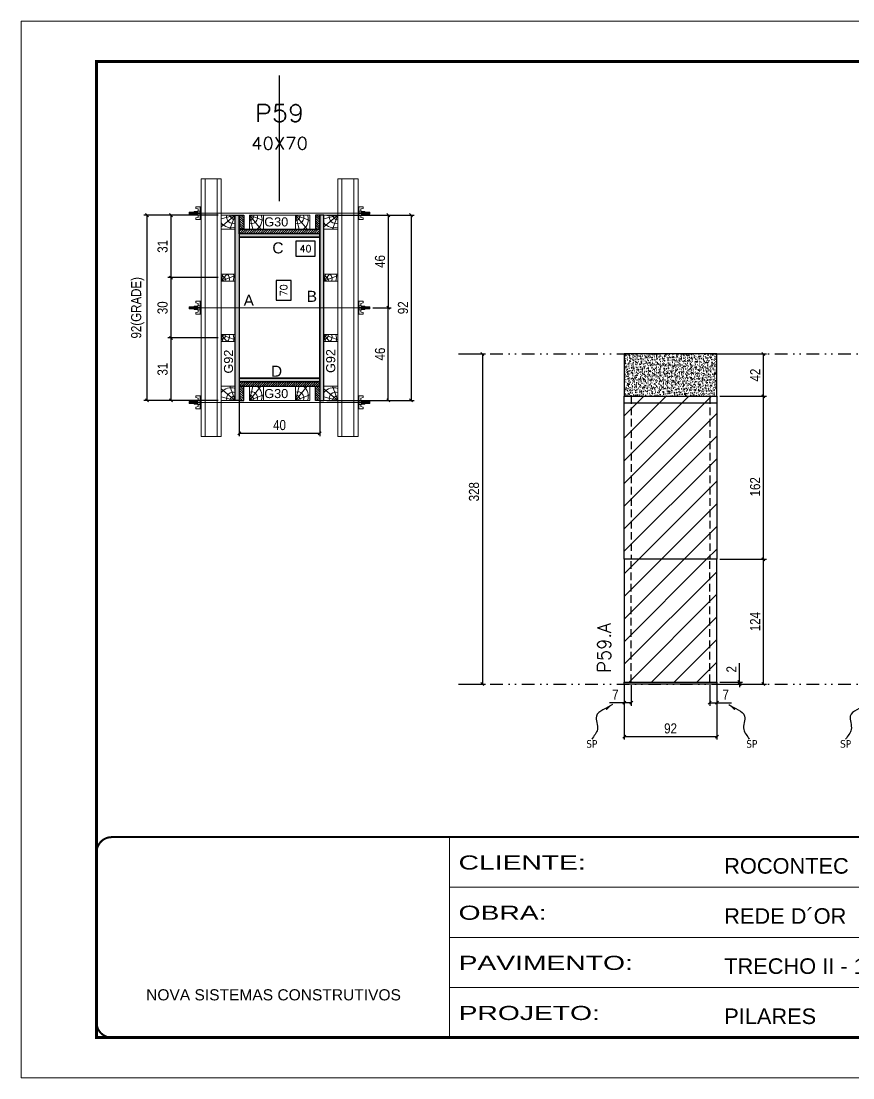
# Model space of a CAD drawing. Extents: x 1945 to 10875, y -3405 to 3369.
# Drawn here: x 1945 to 2772, y -3405 to -2355 of the extents above; entities that cross this region are included whole.
import ezdxf
from ezdxf.enums import TextEntityAlignment as Align

# ---------------------------------------------------------------- set-up
doc = ezdxf.new("R2010")
doc.units = 0
for name, pattern in [('CONTINUO', [0]), ('DASHED', [0.75, 0.5, -0.25]), ('DIVIDE2', [0.625, 0.25, -0.125, 0, -0.125, 0, -0.125]), ('HIDDEN', [0.375, 0.25, -0.125])]:
    doc.linetypes.add(name, pattern=pattern)
for name, color, linetype in [('CHAPA', 1, 'Continuous'), ('COTA', 241, 'Continuous'), ('cotas', 4, 'Continuous'), ('FUNDOS', 1, 'Continuous'), ('MEIO_PONT', 93, 'Continuous'), ('Nível', 160, 'Continuous'), ('Painéis', 200, 'Continuous'), ('SARR_2.2x7', 40, 'Continuous'), ('SARRAFO', 251, 'Continuous'), ('Sarrafo de Pressão', 42, 'HIDDEN'), ('texto', 7, 'Continuous'), ('Texto de Titulo', 7, 'Continuous'), ('Texto Qtd Sarr', 242, 'Continuous'), ('TEXTO_GERAL', 7, 'Continuous')]:
    doc.layers.add(name, color=color, linetype=linetype)
for name, color, linetype, lineweight in [('Folhas', 255, 'Continuous', 9), ('Hachura', 251, 'Continuous', 9), ('Madeira', 126, 'Continuous', 18), ('Perfil Metálico', 224, 'Continuous', 18), ('SARRAFO DE PRESSAO', 251, 'DASHED', 9), ('Texto Seção', 7, 'Continuous', 15)]:
    doc.layers.add(name, color=color, linetype=linetype, lineweight=lineweight)
doc.styles.add('ARIAL', font='arial.ttf')
doc.styles.add('COTA TECNICA', font='techl___.ttf', dxfattribs={"height": 10})
doc.styles.add('COTA TECNICA 2X', font='techl___.ttf', dxfattribs={"height": 10})
doc.styles.add('COTA TECNICA-50', font='techl___.ttf', dxfattribs={"height": 10})
doc.styles.add('REGUA-120', font='ROMANS.shx', dxfattribs={"height": 15})
doc.styles.add('ROMANS', font='romans.shx')
doc.styles.add('SANSSERIF', font='sas_____.pfb')
doc.styles.get("Standard").update_dxf_attribs({"font": 'arial.ttf'})
doc.styles.add('Tecnologia', font='')
doc.styles.get('Tecnologia').set_extended_font_data('Forgotten Futurist')
doc.dimstyles.new('COTA PAINEL-50', dxfattribs={"dimtxt": 10, "dimasz": 3, "dimexe": 3, "dimexo": 3, "dimgap": 3, "dimtad": 1, "dimdec": 1, "dimzin": 12, "dimdsep": 46, "dimtxsty": 'COTA TECNICA-50', "dimblk1": 'OBLIQUE', "dimblk2": 'OBLIQUE', "dimsah": 1, "dimcen": 0.9, "dimclrd": 4, "dimclre": 4, "dimclrt": 240, "dimadec": 1, "dimazin": 3, "dimtfac": 1, "dimtdec": 1, "dimtmove": 0, "dimatfit": 3, "dimfxl": 1, "dimtolj": 1, "dimtzin": 12, "dimarcsym": 0})
doc.dimstyles.new('PAINEL', dxfattribs={"dimtxt": 10, "dimasz": 3, "dimexe": 3, "dimexo": 3, "dimgap": 3, "dimtad": 1, "dimdec": 1, "dimzin": 12, "dimdsep": 46, "dimtxsty": 'COTA TECNICA', "dimblk1": 'OBLIQUE', "dimblk2": 'OBLIQUE', "dimsah": 1, "dimcen": 0.9, "dimclrd": 4, "dimclre": 4, "dimclrt": 240, "dimadec": 1, "dimazin": 3, "dimtfac": 1, "dimtdec": 1, "dimtmove": 0, "dimatfit": 3, "dimfxl": 1, "dimtolj": 1, "dimtzin": 12, "dimarcsym": 0})
doc.dimstyles.new('SECAO PILAR', dxfattribs={"dimtxt": 10, "dimasz": 3, "dimexe": 3, "dimexo": 3, "dimgap": 3, "dimtad": 1, "dimdec": 1, "dimlfac": 0.5, "dimzin": 12, "dimdsep": 46, "dimtxsty": 'COTA TECNICA 2X', "dimblk1": 'OBLIQUE', "dimblk2": 'OBLIQUE', "dimsah": 1, "dimcen": 0.9, "dimclrd": 256, "dimclre": 256, "dimclrt": 256, "dimadec": 1, "dimazin": 3, "dimtfac": 1, "dimtdec": 1, "dimtmove": 0, "dimatfit": 3, "dimfxl": 1, "dimtolj": 1, "dimtzin": 12, "dimarcsym": 0})
doc.dimstyles.new('SECÇÃO 2', dxfattribs={"dimtxt": 7, "dimasz": 6, "dimexe": 0.18, "dimexo": 2, "dimgap": -4, "dimtad": 3, "dimdec": 1, "dimlfac": 0.5, "dimzin": 12, "dimdsep": 46, "dimtxsty": 'ROMANS', "dimblk": 'ARCHTICK', "dimcen": 0.09, "dimse1": 1, "dimse2": 1, "dimsd1": 1, "dimsd2": 1, "dimclrd": 180, "dimclre": 5, "dimclrt": 1, "dimadec": 0, "dimazin": 3, "dimtfac": 1, "dimtdec": 1, "dimtofl": 0, "dimtmove": 0, "dimatfit": 3, "dimldrblk": 'ARCHTICK', "dimfxl": 1, "dimtolj": 1, "dimtzin": 0, "dimarcsym": 0})
doc.dimstyles.get("Standard").update_dxf_attribs({"dimtxt": 0.18, "dimasz": 0.18, "dimexe": 0.18, "dimexo": 0.0625, "dimgap": 0.09, "dimtad": 0, "dimtih": 1, "dimtoh": 1, "dimdec": 4, "dimzin": 0, "dimdsep": 46, "dimtxsty": 'Standard', "dimcen": 0.09, "dimadec": 0, "dimazin": 0, "dimtfac": 1, "dimtdec": 4, "dimtofl": 0, "dimtmove": 0, "dimatfit": 3, "dimfxl": 1, "dimtolj": 1, "dimtzin": 0, "dimarcsym": 0})
pattern_1 = [(45, (-127075.793, -33000.405), (-11.2253202, 11.2253202), [])]

# ---------------------------------------------------------------- blocks, each defined once
blk = doc.blocks.new('9999999999')
at = {"color": 30, "linetype": 'CONTINUO'}
for p, q in [((98564.6, 34230.2), (98564.6, 34429.4)), ((98564.6, 34379.6), (99584, 34379.6)), ((98564.6, 34329.8), (99488, 34329.8)), ((98564.6, 34280), (99488, 34280))]:
    blk.add_line(p, q, dxfattribs=at)
at = {"color": 30, "linetype": 'CONTINUO', "const_width": 2}
blk.add_lwpolyline([(99584, 34230.2), (99584, 34414.4, 0.414214), (99569, 34429.4), (98229, 34429.4, 0.414214), (98214, 34414.4), (98214, 34245.2, 0.414214), (98229, 34230.2), (99584, 34230.2)], format="xyb", dxfattribs=at)
at = {"layer": 'Folhas'}
blk.add_lwpolyline([(98139, 34190.2), (99624, 34190.2), (99624, 35240.2), (98139, 35240.2)], close=True, dxfattribs=at)
at = {"layer": 'Folhas', "color": 30, "const_width": 3}
blk.add_lwpolyline([(98214, 34230.2), (99584, 34230.2), (99584, 35200.2), (98214, 35200.2)], close=True, dxfattribs=at)
at = {"color": 7, "linetype": 'Continuous', "ltscale": 5, "style": 'ARIAL'}
for s, height, p in [('ROCONTEC', 15.48, (98837.7, 34393.1)), ('REDE D´OR', 15.48, (98837.7, 34343.3)), ('TRECHO II - 1° SUBSOLO', 15.483, (98837.7, 34293.5)), ('NOVA SISTEMAS CONSTRUTIVOS', 11.059, (98263.2, 34267.2)), ('PILARES', 15.48, (98837.7, 34243.7))]:
    blk.add_text(s, height=height, dxfattribs=at).set_placement(p)
at = {"layer": 'Folhas', "color": 7, "style": 'Tecnologia', "width": 1.5}
for s, p in [('CLIENTE:', (98573.7, 34397.2)), ('OBRA:', (98573.7, 34347.3)), ('PAVIMENTO:', (98573.7, 34297.5)), ('PROJETO:', (98573.7, 34247.7))]:
    blk.add_text(s, height=14, dxfattribs=at).set_placement(p)
blk = doc.blocks.new('titulo1')
at = {"layer": 'Defpoints', "color": 252, "linetype": 'HIDDEN', "ltscale": 2}
blk.add_line((0, 0), (0, 125), dxfattribs=at)
at = {"layer": 'Defpoints', "style": 'ROMANS', "oblique": 15}
blk.add_attdef('FOLHA', text='', height=10, dxfattribs=at).set_placement((0, 15.6), align=Align.MIDDLE_CENTER)
at = {"layer": 'Texto Qtd Sarr', "color": 3, "style": 'ROMANS', "oblique": 15}
for tag, height, p in [('TITULO', 17, (0, 71.4)), ('SEÇÃO', 12, (0, 41.5))]:
    blk.add_attdef(tag, text='', height=height, dxfattribs=at).set_placement(p, align=Align.MIDDLE_CENTER)
blk = doc.blocks.new('_Oblique')
at = {"color": 0, "linetype": 'ByBlock', "lineweight": -2}
blk.add_line((-0.5, -0.5), (0.5, 0.5), dxfattribs=at)
blk = doc.blocks.new('*D389')
at = {"layer": 'cotas', "color": 4, "linetype": 'ByBlock', "lineweight": -2, "transparency": 16777216}
for p, q in [((2382.9, -2685.2), (2406.6, -2685.2)), ((2403.6, -2685.2), (2403.6, -3013.2)), ((2382.9, -3013.2), (2406.6, -3013.2))]:
    blk.add_line(p, q, dxfattribs=at)
at = {"layer": 'Defpoints', "color": 0, "linetype": 'ByBlock', "transparency": 16777216}
for p in [(2379.9, -2685.2), (2379.9, -3013.2), (2403.6, -3013.2)]:
    blk.add_point(p, dxfattribs=at)
at = {"layer": 'cotas', "color": 4, "linetype": 'ByBlock', "lineweight": -2, "transparency": 16777216, "xscale": 3, "yscale": 3, "zscale": 3}
for p, rotation in [((2403.6, -2685.2), 90), ((2403.6, -3013.2), 270)]:
    blk.add_blockref('_Oblique', p, dxfattribs=dict(at, rotation=rotation))
at = {"layer": 'cotas', "color": 240, "linetype": 'ByBlock', "transparency": 16777216, "insert": (2395.3, -2822.1), "char_height": 10, "attachment_point": 5, "rotation": 90, "style": 'COTA TECNICA'}
blk.add_mtext('\\A1;328', dxfattribs=at)
blk = doc.blocks.new('*D104')
at = {"layer": 'COTA', "color": 4, "lineweight": -2, "transparency": 16777216}
for p, q in [((2544.6, -3014.2), (2544.6, -3068.4)), ((2636.6, -3014.2), (2636.6, -3068.4)), ((2544.6, -3065.4), (2636.6, -3065.4))]:
    blk.add_line(p, q, dxfattribs=at)
at = {"layer": 'Defpoints', "color": 0, "transparency": 16777216}
for p in [(2544.6, -3011.2), (2636.6, -3011.2), (2636.6, -3065.4)]:
    blk.add_point(p, dxfattribs=at)
at = {"layer": 'COTA', "color": 4, "lineweight": -2, "transparency": 16777216, "xscale": 3, "yscale": 3, "zscale": 3, "rotation": 180}
blk.add_blockref('_Oblique', (2544.6, -3065.4), dxfattribs=at)
at = {"layer": 'COTA', "color": 4, "lineweight": -2, "transparency": 16777216, "xscale": 3, "yscale": 3, "zscale": 3}
blk.add_blockref('_Oblique', (2636.6, -3065.4), dxfattribs=at)
at = {"layer": 'COTA', "color": 240, "transparency": 16777216, "insert": (2590.6, -3057.3), "char_height": 10, "attachment_point": 5, "style": 'COTA TECNICA'}
blk.add_mtext('\\A1;92', dxfattribs=at)
blk = doc.blocks.new('*D105')
at = {"layer": 'COTA', "color": 4, "lineweight": -2, "transparency": 16777216}
for p, q in [((2639.6, -2685.2), (2685.8, -2685.2)), ((2682.8, -2727.2), (2682.8, -2685.2)), ((2639.6, -2727.2), (2685.8, -2727.2))]:
    blk.add_line(p, q, dxfattribs=at)
at = {"layer": 'Defpoints', "color": 0, "transparency": 16777216}
for p in [(2636.6, -2685.2), (2682.8, -2685.2), (2636.6, -2727.2)]:
    blk.add_point(p, dxfattribs=at)
at = {"layer": 'COTA', "color": 4, "lineweight": -2, "transparency": 16777216, "xscale": 3, "yscale": 3, "zscale": 3}
for p, rotation in [((2682.8, -2685.2), 90), ((2682.8, -2727.2), 270)]:
    blk.add_blockref('_Oblique', p, dxfattribs=dict(at, rotation=rotation))
at = {"layer": 'COTA', "color": 240, "transparency": 16777216, "insert": (2674.7, -2706.2), "char_height": 10, "attachment_point": 5, "rotation": 90, "style": 'COTA TECNICA'}
blk.add_mtext('\\A1;42', dxfattribs=at)
blk = doc.blocks.new('*D106')
at = {"layer": 'COTA', "color": 4, "lineweight": -2, "transparency": 16777216}
for p, q in [((2639.6, -2889.2), (2685.8, -2889.2)), ((2682.8, -3013.2), (2682.8, -2889.2)), ((2639.6, -3013.2), (2685.8, -3013.2))]:
    blk.add_line(p, q, dxfattribs=at)
at = {"layer": 'Defpoints', "color": 0, "transparency": 16777216}
for p in [(2636.6, -2889.2), (2682.8, -2889.2), (2636.6, -3013.2)]:
    blk.add_point(p, dxfattribs=at)
at = {"layer": 'COTA', "color": 4, "lineweight": -2, "transparency": 16777216, "xscale": 3, "yscale": 3, "zscale": 3}
for p, rotation in [((2682.8, -2889.2), 90), ((2682.8, -3013.2), 270)]:
    blk.add_blockref('_Oblique', p, dxfattribs=dict(at, rotation=rotation))
at = {"layer": 'COTA', "color": 240, "transparency": 16777216, "insert": (2674.7, -2951.2), "char_height": 10, "attachment_point": 5, "rotation": 90, "style": 'COTA TECNICA-50'}
blk.add_mtext('\\A1;124', dxfattribs=at)
blk = doc.blocks.new('*D107')
at = {"layer": 'COTA', "color": 4, "lineweight": -2, "transparency": 16777216}
for p, q in [((2659.1, -3011.2), (2659.1, -2992.4)), ((2639.6, -3011.2), (2662.1, -3011.2)), ((2639.6, -3013.2), (2662.1, -3013.2)), ((2659.1, -3013.2), (2659.1, -3011.2)), ((2659.1, -3013.2), (2659.1, -3016.2))]:
    blk.add_line(p, q, dxfattribs=at)
at = {"layer": 'Defpoints', "color": 0, "transparency": 16777216}
for p in [(2636.6, -3011.2), (2636.6, -3013.2), (2659.1, -3013.2)]:
    blk.add_point(p, dxfattribs=at)
at = {"layer": 'COTA', "color": 4, "lineweight": -2, "transparency": 16777216, "xscale": 3, "yscale": 3, "zscale": 3}
for p, rotation in [((2659.1, -3011.2), 270), ((2659.1, -3013.2), 90)]:
    blk.add_blockref('_Oblique', p, dxfattribs=dict(at, rotation=rotation))
at = {"layer": 'COTA', "color": 240, "transparency": 16777216, "insert": (2651.1, -2998.5), "char_height": 10, "attachment_point": 5, "rotation": 90, "style": 'COTA TECNICA-50'}
blk.add_mtext('\\A1;2', dxfattribs=at)
blk = doc.blocks.new('*D108')
at = {"layer": 'COTA', "color": 4, "lineweight": -2, "transparency": 16777216}
for p, q in [((2544.6, -3016.2), (2544.6, -3034.7)), ((2551.6, -3014.2), (2551.6, -3034.7)), ((2544.6, -3031.7), (2529.8, -3031.7)), ((2551.6, -3031.7), (2544.6, -3031.7))]:
    blk.add_line(p, q, dxfattribs=at)
at = {"layer": 'Defpoints', "color": 0, "transparency": 16777216}
for p in [(2544.6, -3013.2), (2551.6, -3011.2), (2544.6, -3031.7)]:
    blk.add_point(p, dxfattribs=at)
at = {"layer": 'COTA', "color": 4, "lineweight": -2, "transparency": 16777216, "xscale": 3, "yscale": 3, "zscale": 3, "rotation": 180}
blk.add_blockref('_Oblique', (2544.6, -3031.7), dxfattribs=at)
at = {"layer": 'COTA', "color": 4, "lineweight": -2, "transparency": 16777216, "xscale": 3, "yscale": 3, "zscale": 3}
blk.add_blockref('_Oblique', (2551.6, -3031.7), dxfattribs=at)
at = {"layer": 'COTA', "color": 240, "transparency": 16777216, "insert": (2535.7, -3023.7), "char_height": 10, "attachment_point": 5, "style": 'COTA TECNICA-50'}
blk.add_mtext('\\A1;7', dxfattribs=at)
blk = doc.blocks.new('*D109')
at = {"layer": 'COTA', "color": 4, "lineweight": -2, "transparency": 16777216}
for p, q in [((2629.6, -3014.2), (2629.6, -3034.7)), ((2636.6, -3016.2), (2636.6, -3034.7)), ((2629.6, -3031.7), (2636.6, -3031.7)), ((2636.6, -3031.7), (2651.3, -3031.7))]:
    blk.add_line(p, q, dxfattribs=at)
at = {"layer": 'Defpoints', "color": 0, "transparency": 16777216}
for p in [(2629.6, -3011.2), (2636.6, -3013.2), (2636.6, -3031.7)]:
    blk.add_point(p, dxfattribs=at)
at = {"layer": 'COTA', "color": 4, "lineweight": -2, "transparency": 16777216, "xscale": 3, "yscale": 3, "zscale": 3, "rotation": 180}
blk.add_blockref('_Oblique', (2629.6, -3031.7), dxfattribs=at)
at = {"layer": 'COTA', "color": 4, "lineweight": -2, "transparency": 16777216, "xscale": 3, "yscale": 3, "zscale": 3}
blk.add_blockref('_Oblique', (2636.6, -3031.7), dxfattribs=at)
at = {"layer": 'COTA', "color": 240, "transparency": 16777216, "insert": (2645.4, -3023.7), "char_height": 10, "attachment_point": 5, "style": 'COTA TECNICA-50'}
blk.add_mtext('\\A1;7', dxfattribs=at)
blk = doc.blocks.new('*D114')
at = {"layer": 'COTA', "color": 180, "lineweight": -2, "transparency": 16777216}
for p, q in [((2213.5, -2612.3), (2198.5, -2612.3)), ((2198.5, -2612.3), (2198.5, -2631.6)), ((2213.5, -2631.6), (2213.5, -2612.3)), ((2198.5, -2631.6), (2213.5, -2631.6))]:
    blk.add_line(p, q, dxfattribs=at)
at = {"layer": 'Defpoints', "color": 0, "transparency": 16777216}
for p in [(2162, -2569.3), (2162, -2709.3), (2217.5, -2709.3)]:
    blk.add_point(p, dxfattribs=at)
at = {"layer": 'COTA', "color": 1, "transparency": 16777216, "insert": (2206, -2622), "char_height": 7, "attachment_point": 5, "rotation": 90, "style": 'ROMANS'}
blk.add_mtext('\\A1;70', dxfattribs=at)
blk = doc.blocks.new('_ArchTick')
at = {"color": 0, "linetype": 'ByBlock', "const_width": 0.15}
blk.add_lwpolyline([(-0.5, -0.5), (0.5, 0.5)], dxfattribs=at)
blk = doc.blocks.new('*D115')
at = {"layer": 'COTA', "lineweight": -2, "transparency": 16777216}
for p, q in [((2249, -2547.3), (2335.8, -2547.3)), ((2332.8, -2547.3), (2332.8, -2731.3)), ((2249, -2731.3), (2335.8, -2731.3))]:
    blk.add_line(p, q, dxfattribs=at)
at = {"layer": 'Defpoints', "color": 0, "transparency": 16777216}
for p in [(2246, -2547.3), (2246, -2731.3), (2332.8, -2731.3)]:
    blk.add_point(p, dxfattribs=at)
at = {"layer": 'COTA', "lineweight": -2, "transparency": 16777216, "xscale": 3, "yscale": 3, "zscale": 3}
for p, rotation in [((2332.8, -2547.3), 90), ((2332.8, -2731.3), 270)]:
    blk.add_blockref('_Oblique', p, dxfattribs=dict(at, rotation=rotation))
at = {"layer": 'COTA', "transparency": 16777216, "insert": (2324.7, -2639.3), "char_height": 10, "attachment_point": 5, "rotation": 90, "style": 'COTA TECNICA 2X'}
blk.add_mtext('\\A1;92', dxfattribs=at)
blk = doc.blocks.new('*D116')
at = {"layer": 'COTA', "lineweight": -2, "transparency": 16777216}
for p, q in [((2283, -2547.3), (2313, -2547.3)), ((2310, -2547.3), (2310, -2639.3)), ((2294.8, -2639.3), (2313, -2639.3))]:
    blk.add_line(p, q, dxfattribs=at)
at = {"layer": 'Defpoints', "color": 0, "transparency": 16777216}
for p in [(2280, -2547.3), (2291.8, -2639.3), (2310, -2639.3)]:
    blk.add_point(p, dxfattribs=at)
at = {"layer": 'COTA', "lineweight": -2, "transparency": 16777216, "xscale": 3, "yscale": 3, "zscale": 3}
for p, rotation in [((2310, -2547.3), 90), ((2310, -2639.3), 270)]:
    blk.add_blockref('_Oblique', p, dxfattribs=dict(at, rotation=rotation))
at = {"layer": 'COTA', "transparency": 16777216, "insert": (2301.9, -2593.3), "char_height": 10, "attachment_point": 5, "rotation": 90, "style": 'COTA TECNICA 2X'}
blk.add_mtext('\\A1;46', dxfattribs=at)
blk = doc.blocks.new('*D117')
at = {"layer": 'COTA', "lineweight": -2, "transparency": 16777216}
for p, q in [((2294.8, -2639.3), (2313, -2639.3)), ((2310, -2731.3), (2310, -2639.3)), ((2283, -2731.3), (2313, -2731.3))]:
    blk.add_line(p, q, dxfattribs=at)
at = {"layer": 'Defpoints', "color": 0, "transparency": 16777216}
for p in [(2291.8, -2639.3), (2310, -2639.3), (2280, -2731.3)]:
    blk.add_point(p, dxfattribs=at)
at = {"layer": 'COTA', "lineweight": -2, "transparency": 16777216, "xscale": 3, "yscale": 3, "zscale": 3}
for p, rotation in [((2310, -2639.3), 90), ((2310, -2731.3), 270)]:
    blk.add_blockref('_Oblique', p, dxfattribs=dict(at, rotation=rotation))
at = {"layer": 'COTA', "transparency": 16777216, "insert": (2301.9, -2685.3), "char_height": 10, "attachment_point": 5, "rotation": 90, "style": 'COTA TECNICA 2X'}
blk.add_mtext('\\A1;46', dxfattribs=at)
blk = doc.blocks.new('*D118')
at = {"layer": 'COTA', "color": 180, "lineweight": -2, "transparency": 16777216}
for p, q in [((2237.5, -2573.1), (2218.2, -2573.1)), ((2218.2, -2573.1), (2218.2, -2588.1)), ((2237.5, -2588.1), (2237.5, -2573.1)), ((2218.2, -2588.1), (2237.5, -2588.1))]:
    blk.add_line(p, q, dxfattribs=at)
at = {"layer": 'Defpoints', "color": 0, "transparency": 16777216}
for p in [(2162, -2569.3), (2242, -2569.3), (2242, -2592.1)]:
    blk.add_point(p, dxfattribs=at)
at = {"layer": 'COTA', "color": 1, "transparency": 16777216, "insert": (2227.8, -2580.6), "char_height": 7, "attachment_point": 5, "style": 'ROMANS'}
blk.add_mtext('\\A1;40', dxfattribs=at)
blk = doc.blocks.new('PONTALETE')
at = {"layer": 'Madeira'}
for q in [(2.71, 7), (7, 5.76), (7, 1.74)]:
    blk.add_line((0, 0), q, dxfattribs=at)
blk.add_lwpolyline([(0, 0), (7, 0), (7, 7), (0, 7)], close=True, dxfattribs=at)
for centre, radius, start, end in [((2.04, 0.06), 6.23, 37.2818, 109.0913), ((1.09, 0.9), 3.19, 343.603, 109.9847), ((-0.21, -0.78), 3.09, 14.6322, 86.0383)]:
    blk.add_arc(centre, radius, start, end, dxfattribs=at)
blk = doc.blocks.new('*D119')
at = {"layer": 'COTA', "lineweight": -2, "transparency": 16777216}
for p, q in [((2141, -2547.3), (2067.2, -2547.3)), ((2070.2, -2547.3), (2070.2, -2731.3)), ((2141, -2731.3), (2067.2, -2731.3))]:
    blk.add_line(p, q, dxfattribs=at)
at = {"layer": 'Defpoints', "color": 0, "transparency": 16777216}
for p in [(2144, -2547.3), (2070.2, -2731.3), (2144, -2731.3)]:
    blk.add_point(p, dxfattribs=at)
at = {"layer": 'COTA', "lineweight": -2, "transparency": 16777216, "xscale": 3, "yscale": 3, "zscale": 3}
for p, rotation in [((2070.2, -2547.3), 90), ((2070.2, -2731.3), 270)]:
    blk.add_blockref('_Oblique', p, dxfattribs=dict(at, rotation=rotation))
at = {"layer": 'COTA', "transparency": 16777216, "insert": (2061, -2639.3), "char_height": 10, "attachment_point": 5, "rotation": 90, "style": 'COTA TECNICA 2X'}
blk.add_mtext('\\A1;92(GRADE)', dxfattribs=at)
blk = doc.blocks.new('MEIO PONTALETE')
at = {"layer": 'Madeira'}
for q in [(2.71, 7), (3.5, 2.88), (3.5, 0.87)]:
    blk.add_line((0, 0), q, dxfattribs=at)
blk.add_lwpolyline([(0, 0), (3.5, 0), (3.5, 7), (0, 7)], close=True, dxfattribs=at)
for centre, radius, start, end in [((2.04, 0.06), 6.23, 76.4499, 109.0913), ((1.09, 0.9), 3.19, 40.9063, 109.9847), ((-0.21, -0.78), 3.09, 14.6322, 86.0383)]:
    blk.add_arc(centre, radius, start, end, dxfattribs=at)
blk = doc.blocks.new('*D120')
at = {"layer": 'COTA', "lineweight": -2, "transparency": 16777216}
for p, q in [((2141, -2669.3), (2091.1, -2669.3)), ((2094.1, -2669.3), (2094.1, -2731.3)), ((2141, -2731.3), (2091.1, -2731.3))]:
    blk.add_line(p, q, dxfattribs=at)
at = {"layer": 'Defpoints', "color": 0, "transparency": 16777216}
for p in [(2144, -2669.3), (2094.1, -2731.3), (2144, -2731.3)]:
    blk.add_point(p, dxfattribs=at)
at = {"layer": 'COTA', "lineweight": -2, "transparency": 16777216, "xscale": 3, "yscale": 3, "zscale": 3}
for p, rotation in [((2094.1, -2669.3), 90), ((2094.1, -2731.3), 270)]:
    blk.add_blockref('_Oblique', p, dxfattribs=dict(at, rotation=rotation))
at = {"layer": 'COTA', "transparency": 16777216, "insert": (2085.8, -2700.3), "char_height": 10, "attachment_point": 5, "rotation": 90, "style": 'COTA TECNICA 2X'}
blk.add_mtext('\\A1;31', dxfattribs=at)
blk = doc.blocks.new('C')
at = {"layer": 'Hachura', "color": 0}
for p, q in [((0, 3.22), (0, -3.22)), ((0.45, 3.22), (0, 3.22)), ((0.46, 3.16), (0, 3.16)), ((0.46, 3.05), (0, 3.05)), ((0.46, 2.88), (0, 2.88)), ((0, 2.75), (0, -1.16)), ((0.46, 2.65), (0, 2.65)), ((0.46, 2.23), (0, 2.23)), ((0.46, 1.51), (0, 1.51)), ((0.39, 0.49), (0.17, 0.49)), ((0.45, -3.23), (0.45, 3.22)), ((0.45, 3.22), (2.58, 3.22)), ((1.74, 0.97), (0.45, 0.97)), ((1.45, 0.1), (0.45, 0.1)), ((1.35, 1.94), (1.35, 0.96)), ((2.58, 2.39), (1.47, 2.09)), ((1.74, -0.97), (1.74, 0.97)), ((1.74, 0.97), (1.74, 0.84)), ((1.74, 0.97), (1.74, 0.84)), ((1.74, 0.84), (3.35, 0.84)), ((3.35, 0.45), (1.74, 0.45)), ((2.58, 3.22), (2.58, 2.39)), ((3.32, 0.84), (3.32, -0.84)), ((3.35, 0.84), (3.35, -0.84)), ((3.68, 0.45), (3.35, 0.45)), ((3.84, -0.52), (3.35, 0.45)), ((3.35, 0.06), (3.67, -0.57)), ((3.68, 0.45), (4.16, -0.52)), ((3.72, 0.5), (4.25, -0.57)), ((4.37, -0.55), (3.83, 0.53)), ((4.15, 0.45), (3.93, 0.45)), ((4.42, -0.52), (3.93, 0.45)), ((4.15, 0.45), (4.26, 0.45)), ((4.26, 0.45), (4.74, -0.52)), ((4.3, 0.5), (4.83, -0.57)), ((4.95, -0.55), (4.41, 0.53)), ((4.51, 0.45), (4.84, 0.45)), ((5, -0.52), (4.51, 0.45)), ((4.84, 0.45), (5.32, -0.52)), ((4.88, 0.5), (5.41, -0.57)), ((5.53, -0.55), (4.99, 0.53)), ((5.58, -0.52), (5.09, 0.45)), ((5.42, 0.45), (5.09, 0.45)), ((5.58, -0.52), (5.09, 0.45)), ((5.42, 0.45), (5.74, -0.19)), ((5.46, 0.5), (5.74, -0.07)), ((5.74, 0.19), (5.57, 0.53)), ((5.74, 0.32), (5.68, 0.45)), ((5.68, 0.45), (5.74, 0.45)), ((5.74, 0.45), (5.9, 0.29)), ((5.74, 0.45), (5.74, -0.52)), ((5.9, -0.36), (5.9, 0.29)), ((0.45, 0), (0, 0)), ((0.46, -1.52), (0, -1.52)), ((0.46, -2.23), (0, -2.23)), ((0.46, -2.65), (0, -2.65)), ((0.46, -2.88), (0, -2.88)), ((0.46, -3.05), (0, -3.05)), ((0.46, -3.16), (0, -3.16)), ((0, -3.22), (2.57, -3.22)), ((0.08, -0.48), (0.29, -0.48)), ((0.29, -0.48), (0.4, -0.48)), ((0.45, 0), (0.45, -0.97)), ((0.45, -0.16), (1.45, -0.16)), ((0.45, -0.65), (0.45, -0.32)), ((0.45, -3.23), (0.45, -0.65)), ((0.45, -0.97), (1.74, -0.97)), ((1.35, -1.94), (1.35, -0.97)), ((2.58, -2.39), (1.47, -2.1)), ((3.35, -0.32), (1.74, -0.32)), ((3.35, -0.84), (1.74, -0.84)), ((2.58, -3.23), (2.58, -2.39)), ((3.35, -0.07), (3.58, -0.52)), ((3.35, -0.52), (3.58, -0.52)), ((3.84, -0.52), (4.16, -0.52)), ((4.42, -0.52), (4.74, -0.52)), ((4.63, -0.52), (4.74, -0.52)), ((5, -0.52), (5.32, -0.52)), ((5.58, -0.52), (5.74, -0.52)), ((5.74, -0.52), (5.9, -0.36)), ((5.74, -0.52), (5.74, -0.52))]:
    blk.add_line(p, q, dxfattribs=at)
for centre, radius, start, end in [((1.52, 1.94), 0.161, 104.7436, 180), ((1.44, -0.03), 0.129, 272.695, 87.305), ((3.81, 0.39), 0.143, 25.5688, 154.4312), ((4.39, 0.39), 0.143, 25.5688, 154.4312), ((4.97, 0.39), 0.143, 25.5688, 154.4312), ((5.55, 0.39), 0.143, 25.5688, 154.4312), ((0.17, -0.37), 0.174, 221.744, 317.8592), ((1.52, -1.94), 0.161, 180, 255.2564), ((3.71, -0.4), 0.174, 222.1408, 318.256), ((4.29, -0.4), 0.174, 222.1408, 318.256), ((4.87, -0.4), 0.174, 222.1408, 318.256), ((5.45, -0.4), 0.174, 222.1408, 318.256), ((5.61, -0.4), 0.174, 317.8592, 318.256)]:
    blk.add_arc(centre, radius, start, end, dxfattribs=at)
blk = doc.blocks.new('*D121')
at = {"layer": 'COTA', "lineweight": -2, "transparency": 16777216}
for p, q in [((2141, -2547.3), (2091.1, -2547.3)), ((2094.1, -2547.3), (2094.1, -2609.3)), ((2141, -2609.3), (2091.1, -2609.3))]:
    blk.add_line(p, q, dxfattribs=at)
at = {"layer": 'Defpoints', "color": 0, "transparency": 16777216}
for p in [(2144, -2547.3), (2094.1, -2609.3), (2144, -2609.3)]:
    blk.add_point(p, dxfattribs=at)
at = {"layer": 'COTA', "lineweight": -2, "transparency": 16777216, "xscale": 3, "yscale": 3, "zscale": 3}
for p, rotation in [((2094.1, -2547.3), 90), ((2094.1, -2609.3), 270)]:
    blk.add_blockref('_Oblique', p, dxfattribs=dict(at, rotation=rotation))
at = {"layer": 'COTA', "transparency": 16777216, "insert": (2085.8, -2578.3), "char_height": 10, "attachment_point": 5, "rotation": 90, "style": 'COTA TECNICA 2X'}
blk.add_mtext('\\A1;31', dxfattribs=at)
blk = doc.blocks.new('*D122')
at = {"layer": 'COTA', "lineweight": -2, "transparency": 16777216}
for p, q in [((2141, -2609.3), (2091.1, -2609.3)), ((2094.1, -2609.3), (2094.1, -2669.3)), ((2141, -2669.3), (2091.1, -2669.3))]:
    blk.add_line(p, q, dxfattribs=at)
at = {"layer": 'Defpoints', "color": 0, "transparency": 16777216}
for p in [(2144, -2609.3), (2094.1, -2669.3), (2144, -2669.3)]:
    blk.add_point(p, dxfattribs=at)
at = {"layer": 'COTA', "lineweight": -2, "transparency": 16777216, "xscale": 3, "yscale": 3, "zscale": 3}
for p, rotation in [((2094.1, -2609.3), 90), ((2094.1, -2669.3), 270)]:
    blk.add_blockref('_Oblique', p, dxfattribs=dict(at, rotation=rotation))
at = {"layer": 'COTA', "transparency": 16777216, "insert": (2085.8, -2639.3), "char_height": 10, "attachment_point": 5, "rotation": 90, "style": 'COTA TECNICA 2X'}
blk.add_mtext('\\A1;30', dxfattribs=at)
blk = doc.blocks.new('*D390')
at = {"layer": 'COTA', "lineweight": -2, "transparency": 16777216}
for p, q in [((2162, -2715.9), (2162, -2767)), ((2242, -2715.9), (2242, -2767)), ((2162, -2764), (2242, -2764))]:
    blk.add_line(p, q, dxfattribs=at)
at = {"layer": 'Defpoints', "color": 0, "transparency": 16777216}
for p in [(2162, -2712.9), (2242, -2712.9), (2242, -2764)]:
    blk.add_point(p, dxfattribs=at)
at = {"layer": 'COTA', "lineweight": -2, "transparency": 16777216, "xscale": 3, "yscale": 3, "zscale": 3, "rotation": 180}
blk.add_blockref('_Oblique', (2162, -2764), dxfattribs=at)
at = {"layer": 'COTA', "lineweight": -2, "transparency": 16777216, "xscale": 3, "yscale": 3, "zscale": 3}
blk.add_blockref('_Oblique', (2242, -2764), dxfattribs=at)
at = {"layer": 'COTA', "transparency": 16777216, "insert": (2202, -2755.9), "char_height": 10, "attachment_point": 5, "style": 'COTA TECNICA 2X'}
blk.add_mtext('\\A1;40', dxfattribs=at)
blk = doc.blocks.new('*D10')
at = {"layer": 'Defpoints', "color": 0, "linetype": 'ByBlock', "transparency": 16777216}
for p in [(2636.6, -2727.2), (2682.8, -2727.2), (2636.6, -2889.2)]:
    blk.add_point(p, dxfattribs=at)
at = {"layer": 'FUNDOS', "color": 4, "linetype": 'ByBlock', "lineweight": -2, "transparency": 16777216}
for p, q in [((2639.6, -2727.2), (2685.8, -2727.2)), ((2682.8, -2889.2), (2682.8, -2727.2)), ((2639.6, -2889.2), (2685.8, -2889.2))]:
    blk.add_line(p, q, dxfattribs=at)
at = {"layer": 'FUNDOS', "color": 4, "linetype": 'ByBlock', "lineweight": -2, "transparency": 16777216, "xscale": 3, "yscale": 3, "zscale": 3}
for p, rotation in [((2682.8, -2727.2), 90), ((2682.8, -2889.2), 270)]:
    blk.add_blockref('_Oblique', p, dxfattribs=dict(at, rotation=rotation))
at = {"layer": 'FUNDOS', "color": 240, "linetype": 'ByBlock', "transparency": 16777216, "insert": (2674.7, -2817.2), "char_height": 10, "attachment_point": 5, "rotation": 90, "style": 'COTA TECNICA'}
blk.add_mtext('\\A1;162', dxfattribs=at)

msp = doc.modelspace()

# ---------------------------------------------------------------- hatches: boundary and pattern name
at = {"layer": 'COTA', "linetype": 'ByBlock'}
h = msp.add_hatch(dxfattribs=at)
h.set_pattern_fill('AR-CONC', color=256, scale=0.03)
h.set_pattern_definition([(50, (-128558.517, -29574.48), (5.46554007, -0.47817257), [0.5715, -6.2865]), (355, (-128558.517, -29574.48), (-1.05730264, 5.73170536), [0.4572, -5.02921753]), (100.4514447, (-128558.0613, -29574.52), (4.40823741, 5.25353256), [0.48570026, -5.34270734]), (46.1842, (-128558.517, -29572.956), (8.13237123, -1.26126984), [0.85725, -9.42975]), (96.6355576, (-128557.839, -29573.061), (7.122124, 7.42278374), [0.7285507, -8.01406824]), (351.184151, (-128558.517, -29572.956), (7.122124, 7.42278374), [0.685799, -7.54379196]), (21, (-128557.755, -29573.337), (4.54843174, -3.06795595), [0.5715, -6.2865]), (326, (-128557.755, -29573.337), (1.85406085, 5.52563898), [0.4572, -5.0292]), (71.451445, (-128557.376, -29573.5927), (6.40249258, 2.45768307), [0.48570026, -5.34269813]), (37.5, (-128558.5168, -29574.48), (0.092658098, 2.536651166), [0, -4.96824, 0, -5.1054, 0, -5.04825]), (7.5, (-128558.5168, -29574.48), (2.004589875, 3.005417245), [0, -2.91084, 0, -4.85394, 0, -1.92405]), (327.5, (-128560.216, -29574.48), (4.067717855, -0.17186232), [0, -1.905, 0, -5.9436, 0, -7.8867]), (317.5, (-128560.978, -29574.48), (4.44387544, 0.76279473), [0, -2.4765, 0, -3.94716, 0, -5.6007])])
h.paths.add_polyline_path([(2544.57, -2727.22), (2636.57, -2727.22), (2636.57, -2685.22), (2544.57, -2685.22)])
at = {"layer": 'Hachura'}
h = msp.add_hatch(color=256, dxfattribs=at)
h.dxf.hatch_style = 1
h.paths.add_polyline_path([(2162, -2731.32), (2158, -2731.32), (2158, -2547.32), (2162, -2547.32)])
h = msp.add_hatch(color=256, dxfattribs=at)
h.dxf.hatch_style = 1
h.paths.add_polyline_path([(2162, -2731.32), (2158, -2731.32), (2158, -2547.32), (2162, -2547.32)])
h = msp.add_hatch(dxfattribs=at)
h.set_pattern_fill('ANSI31', color=256, scale=0.5, angle=90, style=0)
h.set_pattern_definition([(135, (-20729.4059, 6576.6294), (-1.12253202, -1.12253202), [])])
h.paths.add_polyline_path([(2162, -2561.32), (2166.4, -2561.32), (2166.4, -2547.32), (2162, -2547.32)])
h = msp.add_hatch(dxfattribs=at)
h.set_pattern_fill('ANSI31', color=256, scale=0.5, angle=90, style=0)
h.set_pattern_definition([(135, (-20687.4059, 6576.6294), (-1.12253202, -1.12253202), [])])
h.paths.add_polyline_path([(2242, -2561.32), (2237.6, -2561.32), (2237.6, -2547.32), (2242, -2547.32)])
h = msp.add_hatch(color=256, dxfattribs=at)
h.dxf.hatch_style = 1
h.paths.add_polyline_path([(2242, -2731.32), (2246, -2731.32), (2246, -2547.32), (2242, -2547.32)])
h = msp.add_hatch(color=256, dxfattribs=at)
h.dxf.hatch_style = 1
h.paths.add_polyline_path([(2242, -2731.32), (2246, -2731.32), (2246, -2547.32), (2242, -2547.32)])
h = msp.add_hatch(dxfattribs=at)
h.set_pattern_fill('ANSI31', color=256, scale=0.5, style=0)
h.set_pattern_definition([(45, (11335.9541, 20363.6857), (-1.12253202, 1.12253202), [])])
h.paths.add_polyline_path([(2242, -2565.72), (2242, -2561.32), (2162, -2561.32), (2162, -2565.72)])
h = msp.add_hatch(color=256, dxfattribs=at)
h.dxf.hatch_style = 1
h.paths.add_polyline_path([(2162, -2565.72), (2162, -2569.32), (2242, -2569.32), (2242, -2565.72)])
h = msp.add_hatch(color=256, dxfattribs=at)
h.dxf.hatch_style = 1
h.paths.add_polyline_path([(2162, -2565.72), (2162, -2569.32), (2242, -2569.32), (2242, -2565.72)])
h = msp.add_hatch(color=256, dxfattribs=at)
h.dxf.hatch_style = 1
h.paths.add_polyline_path([(2162, -2709.32), (2162, -2712.92), (2242, -2712.92), (2242, -2709.32)])
h = msp.add_hatch(color=256, dxfattribs=at)
h.dxf.hatch_style = 1
h.paths.add_polyline_path([(2162, -2709.32), (2162, -2712.92), (2242, -2712.92), (2242, -2709.32)])
h = msp.add_hatch(dxfattribs=at)
h.set_pattern_fill('ANSI31', color=256, scale=0.5, style=0)
h.set_pattern_definition([(45, (11335.9541, 20389.6857), (-1.12253202, 1.12253202), [])])
h.paths.add_polyline_path([(2242, -2712.92), (2242, -2717.32), (2162, -2717.32), (2162, -2712.92)])
h = msp.add_hatch(dxfattribs=at)
h.set_pattern_fill('ANSI31', color=256, scale=0.5, angle=90, style=0)
h.set_pattern_definition([(135, (-20729.4059, 6771.6294), (-1.12253202, -1.12253202), [])])
h.paths.add_polyline_path([(2162, -2717.32), (2166.4, -2717.32), (2166.4, -2731.32), (2162, -2731.32)])
h = msp.add_hatch(dxfattribs=at)
h.set_pattern_fill('ANSI31', color=256, scale=0.5, angle=90, style=0)
h.set_pattern_definition([(135, (-20687.4059, 6771.6294), (-1.12253202, -1.12253202), [])])
h.paths.add_polyline_path([(2242, -2717.32), (2237.6, -2717.32), (2237.6, -2731.32), (2242, -2731.32)])
at = {"layer": 'Hachura', "linetype": 'ByBlock'}
h = msp.add_hatch(dxfattribs=at)
h.set_pattern_fill('ANSI31', color=256, scale=5)
h.set_pattern_definition(pattern_1)
h.paths.add_polyline_path([(2636.57, -2727.22), (2544.57, -2727.22), (2544.57, -2889.22), (2636.57, -2889.22)])
h = msp.add_hatch(dxfattribs=at)
h.set_pattern_fill('ANSI31', color=256, scale=5)
h.set_pattern_definition(pattern_1)
h.paths.add_polyline_path([(2636.57, -2889.22), (2544.57, -2889.22), (2544.57, -3011.22), (2636.57, -3011.22)])

# ---------------------------------------------------------------- linework, layer by layer
at = {"layer": 'CHAPA'}
for points in [[(2162, -2731.32), (2158, -2731.32), (2158, -2547.32), (2162, -2547.32)], [(2162, -2731.32), (2158, -2731.32), (2158, -2547.32), (2162, -2547.32)], [(2242, -2731.32), (2246, -2731.32), (2246, -2547.32), (2242, -2547.32)], [(2242, -2731.32), (2246, -2731.32), (2246, -2547.32), (2242, -2547.32)], [(2162, -2565.72), (2162, -2569.32), (2242, -2569.32), (2242, -2565.72)], [(2162, -2565.72), (2162, -2569.32), (2242, -2569.32), (2242, -2565.72)], [(2162, -2709.32), (2162, -2712.92), (2242, -2712.92), (2242, -2709.32)], [(2162, -2709.32), (2162, -2712.92), (2242, -2712.92), (2242, -2709.32)]]:
    msp.add_lwpolyline(points, close=True, dxfattribs=at)
at = {"layer": 'COTA', "linetype": 'ByBlock'}
msp.add_lwpolyline([(2544.57, -2727.22), (2636.57, -2727.22), (2636.57, -2685.22), (2544.57, -2685.22)], close=True, dxfattribs=at)
at = {"layer": 'Hachura'}
for p, q in [((2113.2, -2545.32), (2287, -2545.31)), ((2113.2, -2639.32), (2287, -2639.33)), ((2113.2, -2733.32), (2287, -2733.33))]:
    msp.add_line(p, q, dxfattribs=at)
at = {"layer": 'Madeira'}
for points in [[(2158, -2731.32), (2144, -2731.32), (2144, -2547.32), (2158, -2547.32)], [(2172.01, -2547.32), (2172.01, -2561.32), (2232, -2561.32), (2232, -2547.32)], [(2246, -2731.32), (2260, -2731.32), (2260, -2547.32), (2246, -2547.32)], [(2172.01, -2731.32), (2172.01, -2717.32), (2232, -2717.32), (2232, -2731.32)]]:
    msp.add_lwpolyline(points, close=True, dxfattribs=at)
at = {"layer": 'Nível', "color": 4, "linetype": 'DIVIDE2', "ltscale": 50}
for p, q in [((2379.86, -2685.22), (3390.21, -2685.22)), ((2379.86, -3013.22), (3390.21, -3013.22))]:
    msp.add_line(p, q, dxfattribs=at)
at = {"layer": 'Painéis'}
for points in [[(2242, -2569.32), (2162, -2569.32), (2162, -2709.32), (2242, -2709.32)], [(2636.57, -2889.22), (2544.57, -2889.22), (2544.57, -2727.22), (2636.57, -2727.22)], [(2544.57, -3011.22), (2636.57, -3011.22), (2636.57, -2889.22), (2544.57, -2889.22)], [(2544.57, -3011.22), (2636.57, -3011.22), (2636.57, -3013.22), (2544.57, -3013.22)]]:
    msp.add_lwpolyline(points, close=True, dxfattribs=at)
at = {"layer": 'Perfil Metálico'}
for points in [[(2124, -2767.32), (2144, -2767.32), (2144, -2511.32), (2124, -2511.32)], [(2140, -2511.32), (2128, -2511.32), (2128, -2767.32), (2140, -2767.32)], [(2280, -2767.32), (2260, -2767.32), (2260, -2511.32), (2280, -2511.32)], [(2264, -2511.32), (2276, -2511.32), (2276, -2767.32), (2264, -2767.32)]]:
    msp.add_lwpolyline(points, close=True, dxfattribs=at)
at = {"layer": 'SARR_2.2x7'}
msp.add_line((2636.57, -2734.22), (2544.57, -2734.22), dxfattribs=at)
at = {"layer": 'SARRAFO'}
for points in [[(2166.4, -2547.32), (2166.4, -2561.32), (2162, -2561.32), (2162, -2547.32)], [(2237.6, -2547.32), (2237.6, -2561.32), (2242, -2561.32), (2242, -2547.32)], [(2162, -2561.32), (2242, -2561.32), (2242, -2565.72), (2162, -2565.72)], [(2162, -2717.32), (2242, -2717.32), (2242, -2712.92), (2162, -2712.92)], [(2166.4, -2731.32), (2166.4, -2717.32), (2162, -2717.32), (2162, -2731.32)], [(2237.6, -2731.32), (2237.6, -2717.32), (2242, -2717.32), (2242, -2731.32)]]:
    msp.add_lwpolyline(points, close=True, dxfattribs=at)
at = {"layer": 'Sarrafo de Pressão', "ltscale": 30}
for p, q in [((2551.57, -2727.22), (2551.57, -2889.22)), ((2629.57, -2727.22), (2629.57, -2889.22)), ((2551.57, -3011.22), (2551.57, -2889.22)), ((2629.57, -3011.22), (2629.57, -2889.22))]:
    msp.add_line(p, q, dxfattribs=at)

# ---------------------------------------------------------------- block references
at = {"layer": 'Hachura', "linetype": 'Continuous', "yscale": 2, "zscale": 2, "rotation": 180}
for p, xscale in [((2124, -2545.32), 2), ((2280, -2545.32), -2)]:
    msp.add_blockref('C', p, dxfattribs=dict(at, xscale=xscale))
at = {"layer": 'Hachura', "linetype": 'Continuous', "yscale": 2, "zscale": 2}
for p, xscale in [((2124, -2639.32), -2), ((2280, -2639.32), 2), ((2124, -2733.32), -2), ((2280, -2733.32), 2)]:
    msp.add_blockref('C', p, dxfattribs=dict(at, xscale=xscale))
at = {"layer": 'MEIO_PONT'}
for name, p, xscale, yscale, zscale, rotation in [('PONTALETE', (2158, -2547.32), 2, 2, 2, 180), ('PONTALETE', (2172.01, -2547.32), 2, 2, 2, 270), ('PONTALETE', (2218, -2547.32), 2, 2, 2, 270), ('PONTALETE', (2260, -2547.32), 2, 2, 2, 180), ('MEIO PONTALETE', (2144, -2612.82), -1.999999997962732, 1.999999997962732, 1.999999997962732, 270), ('MEIO PONTALETE', (2246, -2612.82), -1.999999997962732, 1.999999997962732, 1.999999997962732, 270), ('MEIO PONTALETE', (2144, -2665.82), 1.999999997962732, 1.999999997962732, 1.999999997962732, 270), ('MEIO PONTALETE', (2246, -2665.82), 1.999999997962732, 1.999999997962732, 1.999999997962732, 270), ('PONTALETE', (2172.01, -2731.32), -2, 2, 2, 270), ('PONTALETE', (2218, -2731.32), -2, 2, 2, 270)]:
    msp.add_blockref(name, p, dxfattribs=dict(at, xscale=xscale, yscale=yscale, zscale=zscale, rotation=rotation))
at = {"layer": 'MEIO_PONT', "xscale": -2, "yscale": 2, "zscale": 2}
for p in [(2158, -2731.32), (2260, -2731.32)]:
    msp.add_blockref('PONTALETE', p, dxfattribs=at)
at = {"layer": 'SARRAFO DE PRESSAO', "color": 6, "linetype": 'ByBlock'}
msp.add_blockref('9999999999', (-96193.77, -37594.71), dxfattribs=at)
at = {"layer": 'Texto Seção'}
ref = msp.add_blockref('titulo1', (2202, -2533.45), dxfattribs=at)
ref.add_attrib('TITULO', 'P59', dxfattribs={"layer": 'Texto de Titulo', "color": 7, "height": 17, "style": 'ROMANS', "width": 1.1}).set_placement((2202, -2445.95), align=Align.MIDDLE_CENTER)
ref.add_attrib('SEÇÃO', '40X70', dxfattribs={"layer": 'Texto de Titulo', "color": 7, "height": 12, "style": 'ROMANS', "width": 1.1}).set_placement((2202, -2475.95), align=Align.MIDDLE_CENTER)

# ---------------------------------------------------------------- texts
at = {"layer": 'texto', "color": 0, "char_height": 7.5, "attachment_point": 5}
for insert in [(2512.32, -3072.71), (2671.34, -3072.71), (2764.58, -3072.71)]:
    msp.add_mtext('{\\fTahoma|b0|i0|c0|p34;\\C4;SP}', dxfattribs=dict(at, insert=insert))
at = {"layer": 'Texto Seção', "insert": (2531.1, -3001.97), "char_height": 13, "width": 285.3299, "attachment_point": 7, "rotation": 90, "style": 'REGUA-120'}
msp.add_mtext('P59.A', dxfattribs=at)
at = {"layer": 'TEXTO_GERAL', "style": 'ARIAL'}
for s, p in [('C', (2200.41, -2579.82)), ('B', (2234.18, -2627.96)), ('A', (2171.46, -2631.88)), ('D', (2199.01, -2702.32))]:
    msp.add_text(s, height=11, dxfattribs=at).set_placement(p, align=Align.MIDDLE_CENTER)
at = {"layer": 'TEXTO_GERAL', "color": 0, "linetype": 'Continuous', "style": 'SANSSERIF'}
for p in [(2151.27, -2704.66), (2252.84, -2704.11)]:
    msp.add_text('G92', height=9, rotation=90, dxfattribs=at).set_placement(p, align=Align.MIDDLE_LEFT)
at = {"layer": 'TEXTO_GERAL', "color": 0, "linetype": 'Continuous', "char_height": 9, "width": 285.3299, "style": 'SANSSERIF'}
for insert, attachment_point in [((2186.86, -2549.47), 1), ((2186.86, -2729.18), 7)]:
    msp.add_mtext('G30', dxfattribs=dict(at, insert=insert, attachment_point=attachment_point))

# ---------------------------------------------------------------- dimensions: what is measured, and where the dimension line sits
at = {"layer": 'COTA'}
dim = msp.add_linear_dim(base=(2070.23, -2731.32), p1=(2144, -2547.32), p2=(2144, -2731.32), angle=270, text='<>(GRADE)', dimstyle='SECAO PILAR', dxfattribs=at)
dim.commit()
dim.dimension.update_dxf_attribs({"geometry": '*D119', "text_midpoint": (2061, -2639.32)})
for base, p1, p2, angle, dimstyle, picture, middle in [((2094.07, -2609.32), (2144, -2547.32), (2144, -2609.32), 270, 'SECAO PILAR', '*D121', (2085.85, -2578.32)), ((2332.78, -2731.32), (2246, -2547.32), (2246, -2731.32), 270, 'SECAO PILAR', '*D115', (2324.69, -2639.32)), ((2310.01, -2639.32), (2280, -2547.32), (2291.8, -2639.32), 270, 'SECAO PILAR', '*D116', (2301.91, -2593.32)), ((2094.07, -2669.32), (2144, -2609.32), (2144, -2669.32), 270, 'SECAO PILAR', '*D122', (2085.85, -2639.32)), ((2310.01, -2639.32), (2280, -2731.32), (2291.8, -2639.32), 90, 'SECAO PILAR', '*D117', (2301.91, -2685.32)), ((2094.07, -2731.32), (2144, -2669.32), (2144, -2731.32), 270, 'SECAO PILAR', '*D120', (2085.85, -2700.32)), ((2682.81, -2889.22), (2636.57, -3013.22), (2636.57, -2889.22), 90, 'COTA PAINEL-50', '*D106', (2674.73, -2951.22)), ((2544.57, -3031.73), (2551.57, -3011.22), (2544.57, -3013.22), 180, 'COTA PAINEL-50', '*D108', (2535.7, -3023.65))]:
    dim = msp.add_linear_dim(base=base, p1=p1, p2=p2, angle=angle, dimstyle=dimstyle, dxfattribs=at)
    dim.commit()
    dim.dimension.update_dxf_attribs({"geometry": picture, "text_midpoint": middle})
for base, p1, p2, angle, dimstyle, picture, middle in [((2217.51, -2709.32), (2162, -2569.32), (2162, -2709.32), 270, 'SECÇÃO 2', '*D114', (2217.51, -2621.95)), ((2659.09, -3013.22), (2636.57, -3011.22), (2636.57, -3013.22), 90, 'COTA PAINEL-50', '*D107', (2659.09, -2998.47))]:
    dim = msp.add_linear_dim(base=base, p1=p1, p2=p2, angle=angle, dimstyle=dimstyle, dxfattribs=at)
    dim.commit()
    dim.dimension.update_dxf_attribs({"geometry": picture, "text_midpoint": middle, "dimtype": 160})
dim = msp.add_linear_dim(base=(2242, -2592.12), p1=(2162, -2569.32), p2=(2242, -2569.32), dimstyle='SECÇÃO 2', dxfattribs=at)
dim.commit()
dim.dimension.update_dxf_attribs({"geometry": '*D118', "text_midpoint": (2227.84, -2592.12), "dimtype": 160})
dim = msp.add_linear_dim(base=(2682.81, -2685.22), p1=(2636.57, -2727.22), p2=(2636.57, -2685.22), angle=90, dimstyle='PAINEL', override={"dimarcsym": 2}, dxfattribs=at)
dim.commit()
dim.dimension.update_dxf_attribs({"geometry": '*D105', "text_midpoint": (2674.73, -2706.22)})
for base, p1, p2, dimstyle, picture, middle in [((2242, -2763.96), (2162, -2712.92), (2242, -2712.92), 'SECAO PILAR', '*D390', (2202, -2755.86)), ((2636.57, -3031.73), (2629.57, -3011.22), (2636.57, -3013.22), 'COTA PAINEL-50', '*D109', (2645.43, -3023.65))]:
    dim = msp.add_linear_dim(base=base, p1=p1, p2=p2, dimstyle=dimstyle, dxfattribs=at)
    dim.commit()
    dim.dimension.update_dxf_attribs({"geometry": picture, "text_midpoint": middle})
dim = msp.add_linear_dim(base=(2636.57, -3065.39), p1=(2544.57, -3011.22), p2=(2636.57, -3011.22), dimstyle='PAINEL', override={"dimarcsym": 2}, dxfattribs=at)
dim.commit()
dim.dimension.update_dxf_attribs({"geometry": '*D104', "text_midpoint": (2590.57, -3057.31)})
at = {"layer": 'cotas', "linetype": 'ByBlock'}
dim = msp.add_linear_dim(base=(2403.58, -3013.22), p1=(2379.86, -2685.22), p2=(2379.86, -3013.22), angle=90, dimstyle='PAINEL', dxfattribs=at)
dim.commit()
dim.dimension.update_dxf_attribs({"geometry": '*D389', "text_midpoint": (2403.58, -2822.09), "dimtype": 160})
at = {"layer": 'FUNDOS', "linetype": 'ByBlock'}
dim = msp.add_linear_dim(base=(2682.81, -2727.22), p1=(2636.57, -2889.22), p2=(2636.57, -2727.22), angle=90, dimstyle='PAINEL', dxfattribs=at)
dim.commit()
dim.dimension.update_dxf_attribs({"geometry": '*D10', "text_midpoint": (2682.81, -2817.22), "dimtype": 161})

# ---------------------------------------------------------------- leaders
at = {"layer": 'COTA', "path_type": 1}
for points in [[(2532.74, -3033.4), (2516.95, -3045.23), (2517.88, -3058.24), (2512.33, -3068.02)], [(2648.4, -3033.4), (2664.18, -3045.23), (2663.26, -3058.24), (2668.81, -3068.02)], [(2785, -3033.4), (2769.22, -3045.23), (2770.14, -3058.24), (2764.59, -3068.02)]]:
    msp.add_leader(points, dimstyle='Standard', override={"dimasz": 8}, dxfattribs=at)

doc.saveas('drawing.dxf')
